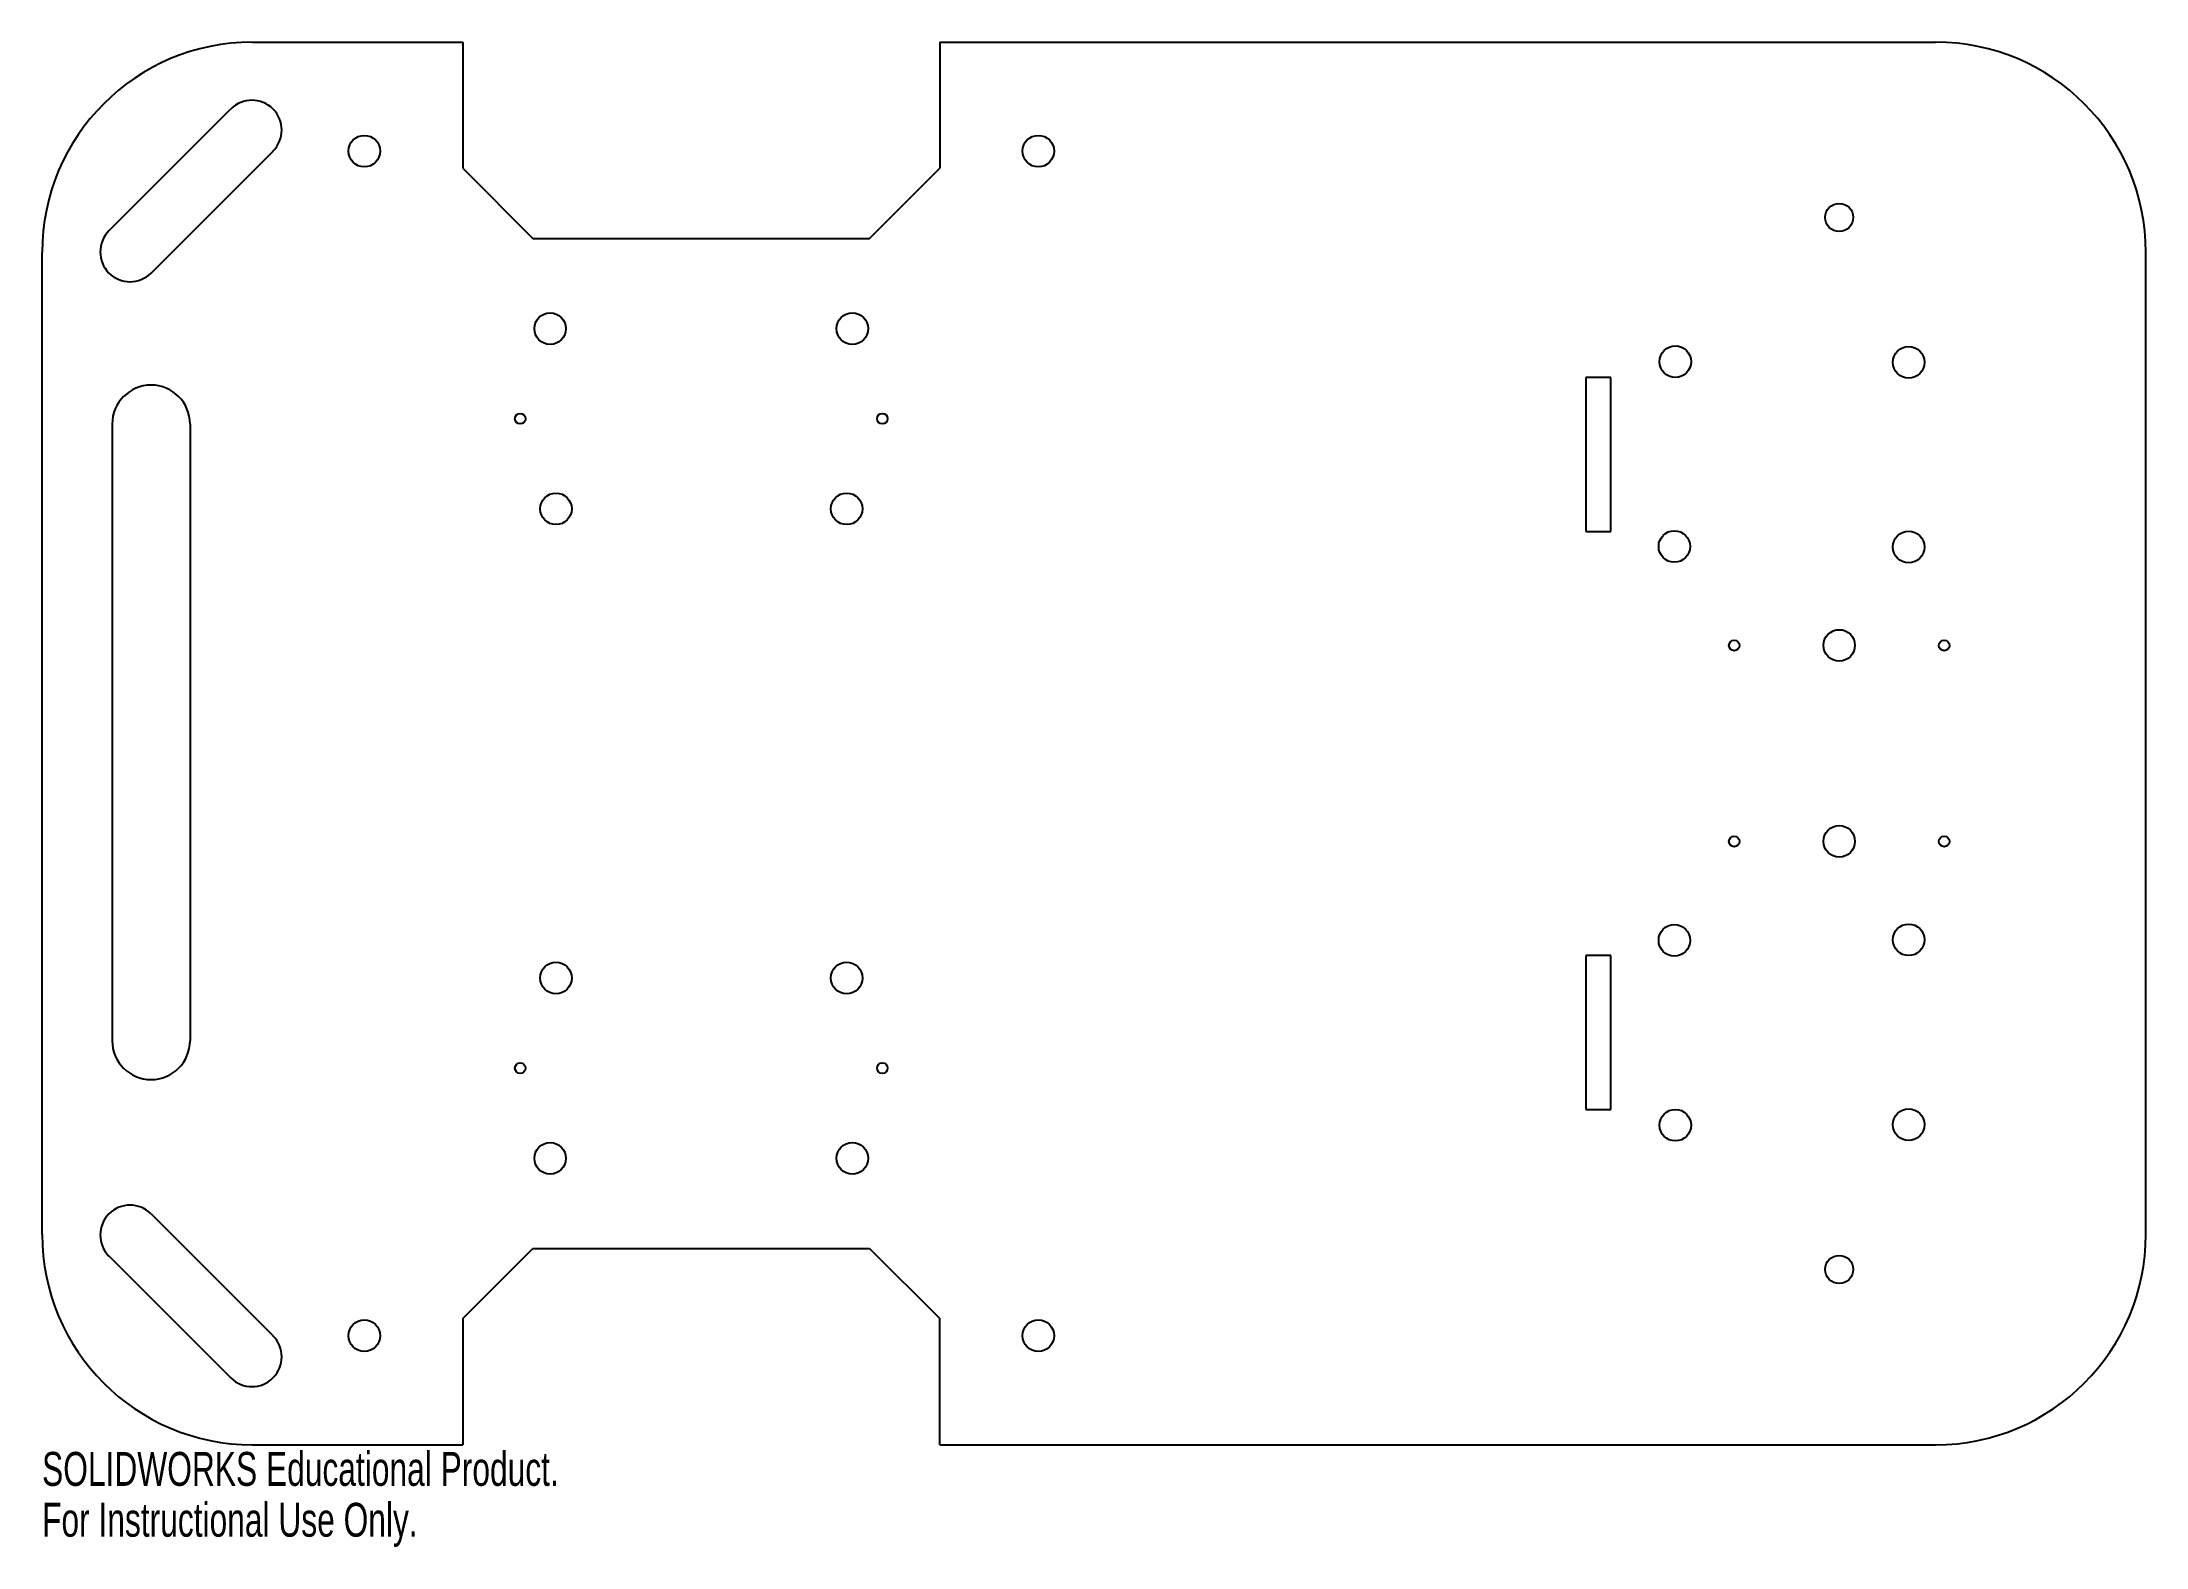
# Model space of a CAD drawing. Header units: millimetres. Extents: x 0 to 300, y -15 to 200.
import ezdxf

# ---------------------------------------------------------------- set-up
doc = ezdxf.new("R2010")
doc.units = ezdxf.units.MM
doc.styles.add('SLDTEXTSTYLE0', font='TXT', dxfattribs={"width": 0.7})

msp = doc.modelspace()

# ---------------------------------------------------------------- linework, layer by layer
at = {"color": 7, "linetype": 'Continuous', "lineweight": 25}
for p, q in [((30, 200), (60, 200)), ((60, 200), (60, 182)), ((128, 200), (128, 182)), ((128, 200), (270, 200)), ((9.54, 173.08), (26.92, 190.46)), ((15.55, 167.07), (32.93, 184.45)), ((60, 182), (70, 172)), ((118, 172), (128, 182)), ((70, 172), (118, 172)), ((0, 30), (0, 170)), ((300, 30), (300, 170)), ((223.69, 152.18), (220.12, 152.18)), ((220.12, 152.18), (220.12, 130.23)), ((223.69, 130.23), (223.69, 152.18)), ((10, 145.54), (10, 57.62)), ((21.1, 145.54), (21.1, 57.62)), ((220.12, 130.23), (223.69, 130.23)), ((223.69, 69.77), (220.12, 69.77)), ((220.12, 69.77), (220.12, 47.82)), ((223.69, 47.82), (223.69, 69.77)), ((220.12, 47.82), (223.69, 47.82)), ((15.55, 32.93), (32.93, 15.55)), ((60, 18), (70, 28)), ((70, 28), (118, 28)), ((118, 28), (128, 18)), ((9.54, 26.92), (26.92, 9.54)), ((60, 18), (60, 0)), ((128, 0), (128, 18)), ((30, 0), (60, 0)), ((128, 0), (270, 0))]:
    msp.add_line(p, q, dxfattribs=at)
for centre, radius in [((45.95, 184.45), 2.25), ((142.05, 184.45), 2.25), ((256.26, 175), 2), ((72.45, 159.15), 2.25), ((115.55, 159.15), 2.25), ((232.88, 154.43), 2.25), ((266.17, 154.35), 2.25), ((68.18, 146.3), 0.75), ((119.82, 146.3), 0.75), ((73.27, 133.45), 2.25), ((114.73, 133.45), 2.25), ((232.77, 128.08), 2.25), ((266.17, 128), 2.25), ((241.29, 113.97), 0.75), ((256.26, 113.97), 2.25), ((271.23, 113.97), 0.75), ((256.26, 86.03), 2.25), ((241.29, 86.03), 0.75), ((271.23, 86.03), 0.75), ((232.77, 71.92), 2.25), ((266.17, 72), 2.25), ((73.27, 66.55), 2.25), ((114.73, 66.55), 2.25), ((68.18, 53.7), 0.75), ((119.82, 53.7), 0.75), ((232.88, 45.57), 2.25), ((266.17, 45.65), 2.25), ((72.45, 40.85), 2.25), ((115.55, 40.85), 2.25), ((256.26, 25), 2), ((45.95, 15.55), 2.25), ((142.05, 15.55), 2.25)]:
    msp.add_circle(centre, radius, dxfattribs=at)
for centre, radius, start, end in [((30, 170), 30, 90, 180), ((270, 170), 30, 0, 90), ((29.92, 187.46), 4.25, 315, 135), ((12.54, 170.08), 4.25, 135, 315), ((15.55, 145.54), 5.55, 0, 180), ((15.55, 57.62), 5.55, 180, 0), ((12.54, 29.92), 4.25, 45, 225), ((30, 30), 30, 180, 270), ((270, 30), 30, 270, 0), ((29.92, 12.54), 4.25, 225, 45)]:
    msp.add_arc(centre, radius, start, end, dxfattribs=at)

# ---------------------------------------------------------------- texts
at = {"color": 7, "linetype": 'Continuous', "char_height": 4.8336, "attachment_point": 1, "style": 'SLDTEXTSTYLE0'}
for s, insert in [('SOLIDWORKS Educational Product.', (0, -1.02)), ('For Instructional Use Only.', (0, -8.27))]:
    msp.add_mtext(s, dxfattribs=dict(at, insert=insert))

doc.saveas('drawing.dxf')
